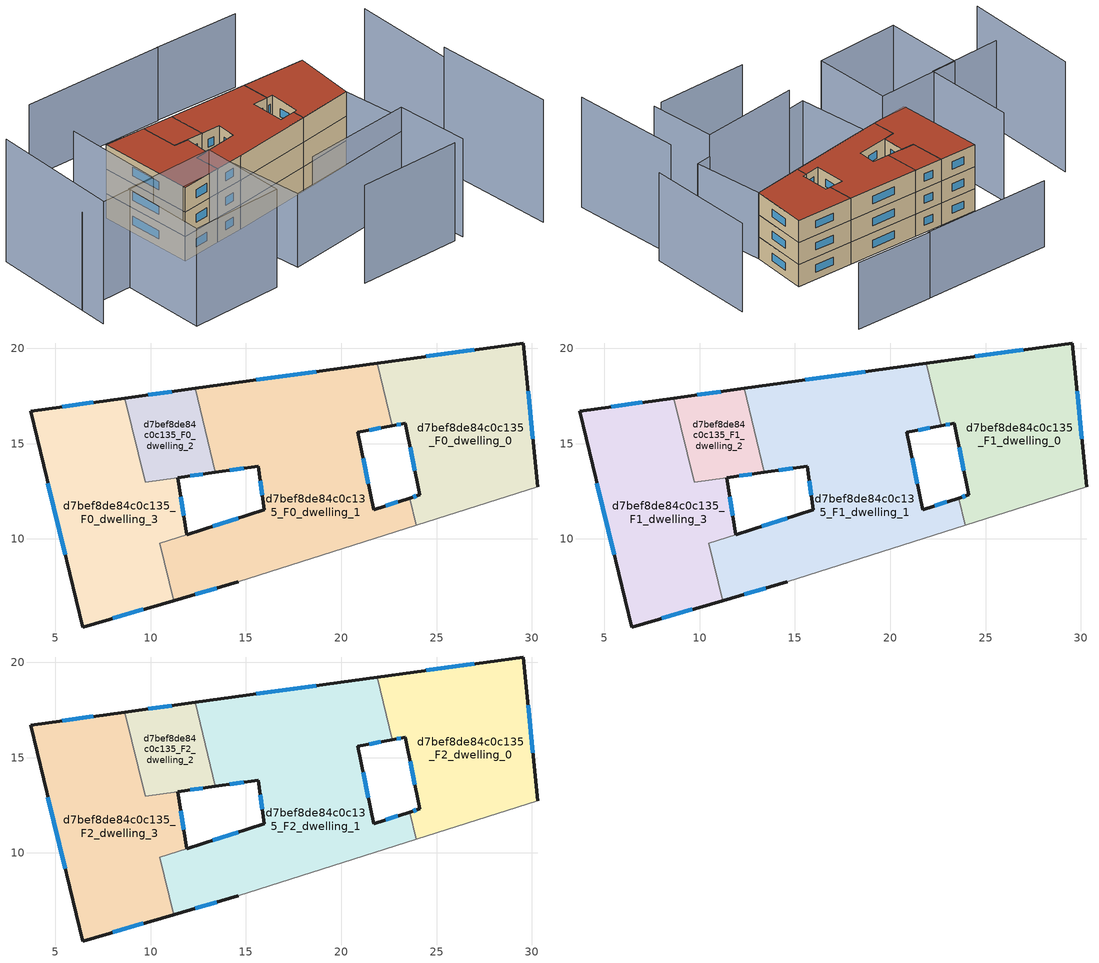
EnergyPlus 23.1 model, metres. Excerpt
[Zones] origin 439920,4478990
d7bef8de84c0c135_F0_dwelling_0
 floor ground (EU_floor_Construction): 29.54,20.28 30.32,12.72 23.94,10.7 23.59,12.14 24.11,12.31 23.36,16.07 22.68,15.94 21.89,19.22 z0
 wall outside (EU_wall_Construction): 22.68,15.94 23.36,16.07 24.11,12.31 23.59,12.14 / 30.32,12.72 29.54,20.28 21.89,19.22 z0:3
 wall adiabatic (EU_wall_Construction): 23.94,10.7 30.32,12.72 z0:3
 wall to d7bef8de84c0c135_F0_dwelling_1 (EU_wall_Construction): 21.89,19.22 22.68,15.94 / 23.6,12.14 23.94,10.7 z0:3
 window (EU_Window_Construction): 23.61,14.81 23.86,13.56 / 22.91,15.98 23.13,16.02 / 26.98,19.93 24.45,19.57 / 30.06,15.25 29.8,17.75 / 23.94,12.25 23.77,12.2 z1:2
d7bef8de84c0c135_F0_dwelling_1
 floor ground (EU_floor_Construction): 21.89,19.22 22.68,15.94 20.87,15.6 21.7,11.54 23.59,12.14 23.94,10.7 14.59,7.74 11.21,6.76 10.49,9.77 11.88,10.22 15.96,11.53 15.63,13.81 13.4,13.5 12.34,17.9 z0
 wall outside (EU_wall_Construction): 13.4,13.5 15.63,13.81 15.96,11.53 11.89,10.22 / 21.89,19.22 12.34,17.9 / 23.59,12.14 21.7,11.54 20.87,15.6 22.68,15.94 / 11.21,6.76 14.59,7.74 z0:3
 wall adiabatic (EU_wall_Construction): 14.59,7.74 23.94,10.7 z0:3
 wall to d7bef8de84c0c135_F0_dwelling_2 (EU_wall_Construction): 12.34,17.9 13.4,13.5 z0:3
 wall to d7bef8de84c0c135_F0_dwelling_3 (EU_wall_Construction): 11.88,10.22 10.49,9.77 11.21,6.76 z0:3
 window (EU_Window_Construction): 14.6,11.09 13.25,10.66 / 15.74,13.05 15.85,12.29 / 14.15,13.6 14.89,13.7 / 18.7,18.78 15.54,18.34 / 21.48,15.71 22.08,15.82 / 21.42,12.9 21.15,14.24 / 22.96,11.94 22.33,11.74 / 12.34,7.09 13.46,7.42 z1:2
d7bef8de84c0c135_F0_dwelling_2
 floor ground (EU_floor_Construction): 12.34,17.9 13.4,13.5 9.72,12.98 8.66,17.39 z0
 wall outside (EU_wall_Construction): 12.34,17.9 8.66,17.39 / 11.43,13.22 13.4,13.5 z0:3
 wall to d7bef8de84c0c135_F0_dwelling_3 (EU_wall_Construction): 9.71,12.98 11.42,13.22 / 8.66,17.39 9.71,12.99 z0:3
 window (EU_Window_Construction): 11.11,17.73 9.89,17.56 / 12.09,13.31 12.74,13.4 z1:2
d7bef8de84c0c135_F0_dwelling_3
 floor ground (EU_floor_Construction): 8.66,17.39 9.72,12.98 11.42,13.22 11.88,10.22 10.49,9.77 11.21,6.76 6.43,5.38 3.7,16.7 z0
 wall outside (EU_wall_Construction): 11.88,10.22 11.42,13.22 / 8.66,17.39 3.7,16.7 6.43,5.38 11.21,6.76 z0:3
 window (EU_Window_Construction): 11.73,11.22 11.58,12.22 / 8.03,5.84 9.61,6.3 / 4.61,12.92 5.52,9.16 / 7,17.16 5.36,16.93 z1:2
d7bef8de84c0c135_F1_dwelling_0
 floor to d7bef8de84c0c135_F0_dwelling_0 (EU_floor_Construction): 29.54,20.28 30.32,12.72 23.94,10.7 23.59,12.14 24.11,12.31 23.36,16.07 22.68,15.94 21.89,19.22 z3
 wall outside (EU_wall_Construction): 22.68,15.94 23.36,16.07 24.11,12.31 23.59,12.14 / 30.32,12.72 29.54,20.28 21.89,19.22 z3:6
 wall adiabatic (EU_wall_Construction): 23.94,10.7 30.32,12.72 z3:6
 wall to d7bef8de84c0c135_F1_dwelling_1 (EU_wall_Construction): 21.89,19.22 22.68,15.94 / 23.6,12.14 23.94,10.7 z3:6
 window (EU_Window_Construction): 23.61,14.81 23.86,13.56 / 22.91,15.98 23.13,16.02 / 26.98,19.93 24.45,19.57 / 30.06,15.25 29.8,17.75 / 23.94,12.25 23.77,12.2 z4:5
d7bef8de84c0c135_F1_dwelling_1
 floor to d7bef8de84c0c135_F0_dwelling_1 (EU_floor_Construction): 21.89,19.22 22.68,15.94 20.87,15.6 21.69,11.54 23.59,12.14 23.94,10.7 14.59,7.74 11.21,6.76 10.49,9.77 11.89,10.22 15.95,11.53 15.63,13.81 13.4,13.5 12.34,17.9 z3
 wall outside (EU_wall_Construction): 13.4,13.5 15.63,13.81 15.96,11.53 11.89,10.22 / 21.89,19.22 12.34,17.9 / 23.59,12.14 21.7,11.54 20.87,15.6 22.68,15.94 / 11.21,6.76 14.59,7.74 z3:6
 wall adiabatic (EU_wall_Construction): 14.59,7.74 23.94,10.7 z3:6
 wall to d7bef8de84c0c135_F1_dwelling_2 (EU_wall_Construction): 12.34,17.9 13.4,13.5 z3:6
 wall to d7bef8de84c0c135_F1_dwelling_3 (EU_wall_Construction): 11.88,10.22 10.49,9.77 11.21,6.76 z3:6
 window (EU_Window_Construction): 14.6,11.09 13.25,10.66 / 15.74,13.05 15.85,12.29 / 14.15,13.6 14.89,13.7 / 18.7,18.78 15.54,18.34 / 21.48,15.71 22.08,15.82 / 21.42,12.9 21.15,14.24 / 22.96,11.94 22.33,11.74 / 12.34,7.09 13.46,7.42 z4:5
d7bef8de84c0c135_F1_dwelling_2
 floor to d7bef8de84c0c135_F0_dwelling_2 (EU_floor_Construction): 12.34,17.9 13.4,13.5 9.71,12.98 8.65,17.39 z3
 wall outside (EU_wall_Construction): 12.34,17.9 8.66,17.39 / 11.43,13.22 13.4,13.5 z3:6
 wall to d7bef8de84c0c135_F1_dwelling_3 (EU_wall_Construction): 9.71,12.98 11.42,13.22 / 8.66,17.39 9.71,12.99 z3:6
 window (EU_Window_Construction): 11.11,17.73 9.89,17.56 / 12.09,13.31 12.74,13.4 z4:5
d7bef8de84c0c135_F1_dwelling_3
 floor to d7bef8de84c0c135_F0_dwelling_3 (EU_floor_Construction): 8.65,17.39 9.71,12.98 11.42,13.22 11.88,10.22 10.49,9.77 11.21,6.76 6.43,5.38 3.7,16.7 z3
 wall outside (EU_wall_Construction): 11.88,10.22 11.42,13.22 / 8.66,17.39 3.7,16.7 6.43,5.38 11.21,6.76 z3:6
 window (EU_Window_Construction): 11.73,11.22 11.58,12.22 / 8.03,5.84 9.61,6.3 / 4.61,12.92 5.52,9.16 / 7,17.16 5.36,16.93 z4:5
d7bef8de84c0c135_F2_dwelling_0
 floor to d7bef8de84c0c135_F1_dwelling_0 (EU_floor_Construction): 29.54,20.28 30.32,12.72 23.94,10.7 23.59,12.14 24.11,12.31 23.36,16.07 22.68,15.94 21.89,19.22 z6
 wall outside (EU_wall_Construction): 22.68,15.94 23.36,16.07 24.11,12.31 23.59,12.14 / 30.32,12.72 29.54,20.28 21.89,19.22 z6:9
 wall adiabatic (EU_wall_Construction): 23.94,10.7 30.32,12.72 z6:9
 wall to d7bef8de84c0c135_F2_dwelling_1 (EU_wall_Construction): 21.89,19.22 22.68,15.94 / 23.6,12.14 23.94,10.7 z6:9
 window (EU_Window_Construction): 23.61,14.81 23.86,13.56 / 22.91,15.98 23.13,16.02 / 26.98,19.93 24.45,19.57 / 30.06,15.25 29.8,17.75 / 23.94,12.25 23.77,12.2 z7:8
 roof outside (EU_roof_Construction): 30.32,12.72 29.54,20.28 21.89,19.22 22.68,15.94 23.36,16.07 24.11,12.31 23.59,12.14 23.94,10.7 z9
d7bef8de84c0c135_F2_dwelling_1
 floor to d7bef8de84c0c135_F1_dwelling_1 (EU_floor_Construction): 21.89,19.22 22.68,15.94 20.87,15.6 21.69,11.54 23.59,12.14 23.94,10.7 14.59,7.74 11.21,6.76 10.49,9.77 11.89,10.22 15.95,11.53 15.63,13.81 13.4,13.5 12.34,17.9 z6
 wall outside (EU_wall_Construction): 13.4,13.5 15.63,13.81 15.96,11.53 11.89,10.22 / 21.89,19.22 12.34,17.9 / 23.59,12.14 21.7,11.54 20.87,15.6 22.68,15.94 / 11.21,6.76 14.59,7.74 z6:9
 wall adiabatic (EU_wall_Construction): 14.59,7.74 23.94,10.7 z6:9
 wall to d7bef8de84c0c135_F2_dwelling_2 (EU_wall_Construction): 12.34,17.9 13.4,13.5 z6:9
 wall to d7bef8de84c0c135_F2_dwelling_3 (EU_wall_Construction): 11.88,10.22 10.49,9.77 11.21,6.76 z6:9
 window (EU_Window_Construction): 14.6,11.09 13.25,10.66 / 15.74,13.05 15.85,12.29 / 14.15,13.6 14.89,13.7 / 18.7,18.78 15.54,18.34 / 21.48,15.71 22.08,15.82 / 21.42,12.9 21.15,14.24 / 22.96,11.94 22.33,11.74 / 12.34,7.09 13.46,7.42 z7:8
 roof outside (EU_roof_Construction): 23.94,10.7 23.59,12.14 21.7,11.54 20.87,15.6 22.68,15.94 21.89,19.22 12.34,17.9 13.4,13.5 15.63,13.81 15.96,11.53 11.89,10.22 10.49,9.77 11.21,6.76 14.59,7.74 z9
d7bef8de84c0c135_F2_dwelling_2
 floor to d7bef8de84c0c135_F1_dwelling_2 (EU_floor_Construction): 12.34,17.9 13.4,13.5 9.71,12.98 8.65,17.39 z6
 wall outside (EU_wall_Construction): 12.34,17.9 8.66,17.39 / 11.43,13.22 13.4,13.5 z6:9
 wall to d7bef8de84c0c135_F2_dwelling_3 (EU_wall_Construction): 9.71,12.98 11.42,13.22 / 8.66,17.39 9.71,12.99 z6:9
 window (EU_Window_Construction): 11.11,17.73 9.89,17.56 / 12.09,13.31 12.74,13.4 z7:8
 roof outside (EU_roof_Construction): 13.4,13.5 12.34,17.9 8.66,17.39 9.71,12.99 z9
d7bef8de84c0c135_F2_dwelling_3
 floor to d7bef8de84c0c135_F1_dwelling_3 (EU_floor_Construction): 8.65,17.39 9.71,12.98 11.42,13.22 11.88,10.22 10.49,9.77 11.21,6.76 6.43,5.38 3.7,16.7 z6
 wall outside (EU_wall_Construction): 11.88,10.22 11.42,13.22 / 8.66,17.39 3.7,16.7 6.43,5.38 11.21,6.76 z6:9
 window (EU_Window_Construction): 11.73,11.22 11.58,12.22 / 8.03,5.84 9.61,6.3 / 4.61,12.92 5.52,9.16 / 7,17.16 5.36,16.93 z7:8
 roof outside (EU_roof_Construction): 11.21,6.76 10.49,9.77 11.88,10.22 11.42,13.22 9.72,12.98 8.66,17.39 3.7,16.7 6.43,5.38 z9
shading: 42.06,-7.25 38.55,6.76 / -9.5,14.88 -7.06,-0.61 z0:15; 40.37,7.21 37.81,21.49 / 20.18,-7.83 32.38,-5.64 / 18.4,-0.33 31.18,3.16 / 31.18,3.16 33.49,-5.34 / -0.25,16.61 2.12,4.68 / 2.12,4.68 -7.61,2.75 / -1.11,4.16 9.89,6.38 / 9.89,6.38 11.95,-3.86 / 11.95,-3.86 0.96,-6.08 / 0.96,-6.08 -1.11,4.16 z0:12; 18.04,30.13 0.87,27.5 / 28.28,31.61 17.88,30.2 / 33.11,3.76 15.81,-1.62 / 15.81,-1.62 13.02,7.35 / 13.02,7.35 30.32,12.72 / 30.32,12.72 33.11,3.76 z0:9
[Building]
EU S2 Campaign: North Axis=0; Terrain=City; Solar Distribution=FullExterior
[Site:Location]
Madrid: Latitude=40.5; Longitude=-3.5; Time Zone=1; Elevation=609
[SizingPeriod:WeatherFileDays]
AnnualSizingPeriod: Begin Month=1; Begin Day of Month=1; End Month=12; End Day of Month=31; Day of Week for Start Day=Monday; Use Weather File Daylight Saving Period=No; Use Weather File Rain and Snow Indicators=No
[MATERIAL]
EU_InternalMass_Material: Roughness=MediumRough; Thickness=0.1; Conductivity=1; Density=1800; Specific Heat=900; Thermal Absorptance=0.9; Solar Absorptance=0.7; Visible Absorptance=0.7
[MATERIAL:NOMASS] Roughness=MediumRough; Thermal Absorptance=0.9; Solar Absorptance=0.7; Visible Absorptance=0.7
Name | Thermal Resistance
EU_wall_NoMass | 0.459673
EU_roof_NoMass | 0.495815
EU_floor_NoMass | 0.788942
[WINDOWMATERIAL:SIMPLEGLAZINGSYSTEM]
EU_Window_SimpleGlazing: UFactor=4.26103; Solar Heat Gain Coefficient=0.85; Visible Transmittance=0.85
[CONSTRUCTION]
EU_wall_Construction: EU_wall_NoMass
EU_roof_Construction: EU_roof_NoMass
EU_floor_Construction: EU_floor_NoMass
EU_InternalMass_Construction: EU_InternalMass_Material
EU_Window_Construction: EU_Window_SimpleGlazing
[ZONE] Type=1; Multiplier=1; Ceiling Height=autocalculate; Floor Area=autocalculate; Part of Total Floor Area=Yes
Name | Volume
d7bef8de84c0c135_F0_dwelling_0; d7bef8de84c0c135_F1_dwelling_0; d7bef8de84c0c135_F2_dwelling_0 | 168.479
d7bef8de84c0c135_F0_dwelling_1 | 271.531
d7bef8de84c0c135_F1_dwelling_1; d7bef8de84c0c135_F2_dwelling_1 | 271.534
d7bef8de84c0c135_F0_dwelling_2; d7bef8de84c0c135_F1_dwelling_2; d7bef8de84c0c135_F2_dwelling_2 | 50.35
d7bef8de84c0c135_F0_dwelling_3; d7bef8de84c0c135_F1_dwelling_3; d7bef8de84c0c135_F2_dwelling_3 | 183.589
[INTERNALMASS] Construction=EU_InternalMass_Construction
Name | Zone or ZoneList | Surface Area
d7bef8de84c0c135_F0_dwelling_0_EU_InternalMass | d7bef8de84c0c135_F0_dwelling_0 | 56.1595
d7bef8de84c0c135_F0_dwelling_1_EU_InternalMass | d7bef8de84c0c135_F0_dwelling_1 | 90.5097
d7bef8de84c0c135_F0_dwelling_2_EU_InternalMass | d7bef8de84c0c135_F0_dwelling_2 | 16.782
d7bef8de84c0c135_F0_dwelling_3_EU_InternalMass | d7bef8de84c0c135_F0_dwelling_3 | 61.1964
d7bef8de84c0c135_F1_dwelling_0_EU_InternalMass | d7bef8de84c0c135_F1_dwelling_0 | 56.1595
d7bef8de84c0c135_F1_dwelling_1_EU_InternalMass | d7bef8de84c0c135_F1_dwelling_1 | 90.5097
d7bef8de84c0c135_F1_dwelling_2_EU_InternalMass | d7bef8de84c0c135_F1_dwelling_2 | 16.782
d7bef8de84c0c135_F1_dwelling_3_EU_InternalMass | d7bef8de84c0c135_F1_dwelling_3 | 61.1964
d7bef8de84c0c135_F2_dwelling_0_EU_InternalMass | d7bef8de84c0c135_F2_dwelling_0 | 56.1595
d7bef8de84c0c135_F2_dwelling_1_EU_InternalMass | d7bef8de84c0c135_F2_dwelling_1 | 90.5097
d7bef8de84c0c135_F2_dwelling_2_EU_InternalMass | d7bef8de84c0c135_F2_dwelling_2 | 16.782
d7bef8de84c0c135_F2_dwelling_3_EU_InternalMass | d7bef8de84c0c135_F2_dwelling_3 | 61.1964
[OTHEREQUIPMENT] Fuel Type=Electricity; Design Level Calculation Method=Watts/Area; Power per Zone Floor Area=1; Fraction Latent=0; Fraction Radiant=0; Fraction Lost=0; Carbon Dioxide Generation Rate=0; EndUse Subcategory=EU_Step8_InternalGains
Name | Zone or ZoneList or Space or SpaceList | Schedule
EU_Step8_InternalGain_d7bef8de84c0c135_F0_dwelling_0_f000 | d7bef8de84c0c135_F0_dwelling_0 | EU_Step8_GainSchedule_d7bef8de84c0c135_F0_dwelling_0_f000
EU_Step8_InternalGain_d7bef8de84c0c135_F0_dwelling_1_f000 | d7bef8de84c0c135_F0_dwelling_1 | EU_Step8_GainSchedule_d7bef8de84c0c135_F0_dwelling_1_f000
EU_Step8_InternalGain_d7bef8de84c0c135_F0_dwelling_2_f000 | d7bef8de84c0c135_F0_dwelling_2 | EU_Step8_GainSchedule_d7bef8de84c0c135_F0_dwelling_2_f000
EU_Step8_InternalGain_d7bef8de84c0c135_F0_dwelling_3_f000 | d7bef8de84c0c135_F0_dwelling_3 | EU_Step8_GainSchedule_d7bef8de84c0c135_F0_dwelling_3_f000
EU_Step8_InternalGain_d7bef8de84c0c135_F1_dwelling_0_f000 | d7bef8de84c0c135_F1_dwelling_0 | EU_Step8_GainSchedule_d7bef8de84c0c135_F1_dwelling_0_f000
EU_Step8_InternalGain_d7bef8de84c0c135_F1_dwelling_1_f000 | d7bef8de84c0c135_F1_dwelling_1 | EU_Step8_GainSchedule_d7bef8de84c0c135_F1_dwelling_1_f000
EU_Step8_InternalGain_d7bef8de84c0c135_F1_dwelling_2_f000 | d7bef8de84c0c135_F1_dwelling_2 | EU_Step8_GainSchedule_d7bef8de84c0c135_F1_dwelling_2_f000
EU_Step8_InternalGain_d7bef8de84c0c135_F1_dwelling_3_f000 | d7bef8de84c0c135_F1_dwelling_3 | EU_Step8_GainSchedule_d7bef8de84c0c135_F1_dwelling_3_f000
EU_Step8_InternalGain_d7bef8de84c0c135_F2_dwelling_0_f000 | d7bef8de84c0c135_F2_dwelling_0 | EU_Step8_GainSchedule_d7bef8de84c0c135_F2_dwelling_0_f000
EU_Step8_InternalGain_d7bef8de84c0c135_F2_dwelling_1_f000 | d7bef8de84c0c135_F2_dwelling_1 | EU_Step8_GainSchedule_d7bef8de84c0c135_F2_dwelling_1_f000
EU_Step8_InternalGain_d7bef8de84c0c135_F2_dwelling_2_f000 | d7bef8de84c0c135_F2_dwelling_2 | EU_Step8_GainSchedule_d7bef8de84c0c135_F2_dwelling_2_f000
EU_Step8_InternalGain_d7bef8de84c0c135_F2_dwelling_3_f000 | d7bef8de84c0c135_F2_dwelling_3 | EU_Step8_GainSchedule_d7bef8de84c0c135_F2_dwelling_3_f000
[ZONEVENTILATION:DESIGNFLOWRATE] Schedule=EU_AlwaysOn; Design Flow Rate Calculation Method=AirChanges/Hour; Air Changes per Hour=0.719161; Ventilation Type=Natural; Fan Pressure Rise=0; Fan Total Efficiency=1; Constant Term Coefficient=1; Temperature Term Coefficient=0; Velocity Term Coefficient=0; Velocity Squared Term Coefficient=0; Minimum Indoor Temperature=-100; Maximum Indoor Temperature=100; Delta Temperature=-100; Minimum Outdoor Temperature=-100; Maximum Outdoor Temperature=100; Maximum Wind Speed=40
Name | Zone or ZoneList or Space or SpaceList
EU_ConstantAir_d7bef8de84c0c135_F0_dwelling_0 | d7bef8de84c0c135_F0_dwelling_0
EU_ConstantAir_d7bef8de84c0c135_F0_dwelling_1 | d7bef8de84c0c135_F0_dwelling_1
EU_ConstantAir_d7bef8de84c0c135_F0_dwelling_2 | d7bef8de84c0c135_F0_dwelling_2
EU_ConstantAir_d7bef8de84c0c135_F0_dwelling_3 | d7bef8de84c0c135_F0_dwelling_3
EU_ConstantAir_d7bef8de84c0c135_F1_dwelling_0 | d7bef8de84c0c135_F1_dwelling_0
EU_ConstantAir_d7bef8de84c0c135_F1_dwelling_1 | d7bef8de84c0c135_F1_dwelling_1
EU_ConstantAir_d7bef8de84c0c135_F1_dwelling_2 | d7bef8de84c0c135_F1_dwelling_2
EU_ConstantAir_d7bef8de84c0c135_F1_dwelling_3 | d7bef8de84c0c135_F1_dwelling_3
EU_ConstantAir_d7bef8de84c0c135_F2_dwelling_0 | d7bef8de84c0c135_F2_dwelling_0
EU_ConstantAir_d7bef8de84c0c135_F2_dwelling_1 | d7bef8de84c0c135_F2_dwelling_1
EU_ConstantAir_d7bef8de84c0c135_F2_dwelling_2 | d7bef8de84c0c135_F2_dwelling_2
EU_ConstantAir_d7bef8de84c0c135_F2_dwelling_3 | d7bef8de84c0c135_F2_dwelling_3
[HVACTEMPLATE:THERMOSTAT] Constant Heating Setpoint=20; Constant Cooling Setpoint=50
EU_HeatOnly_d7bef8de84c0c135_F0_dwelling_0; EU_HeatOnly_d7bef8de84c0c135_F0_dwelling_1; EU_HeatOnly_d7bef8de84c0c135_F0_dwelling_2; EU_HeatOnly_d7bef8de84c0c135_F0_dwelling_3; EU_HeatOnly_d7bef8de84c0c135_F1_dwelling_0; EU_HeatOnly_d7bef8de84c0c135_F1_dwelling_1; EU_HeatOnly_d7bef8de84c0c135_F1_dwelling_2; EU_HeatOnly_d7bef8de84c0c135_F1_dwelling_3; EU_HeatOnly_d7bef8de84c0c135_F2_dwelling_0; EU_HeatOnly_d7bef8de84c0c135_F2_dwelling_1; EU_HeatOnly_d7bef8de84c0c135_F2_dwelling_2; EU_HeatOnly_d7bef8de84c0c135_F2_dwelling_3
[HVACTEMPLATE:ZONE:IDEALLOADSAIRSYSTEM] System Availability Schedule=EU_AlwaysOn; Maximum Heating Supply Air Temperature=50; Minimum Cooling Supply Air Temperature=13; Maximum Heating Supply Air Humidity Ratio=0.0156; Minimum Cooling Supply Air Humidity Ratio=0.0077; Heating Limit=NoLimit; Cooling Limit=NoLimit; Heating Availability Schedule=EU_AlwaysOn; Cooling Availability Schedule=EU_CoolingOff; Dehumidification Control Type=ConstantSensibleHeatRatio; Cooling Sensible Heat Ratio=0.7; Dehumidification Setpoint=60; Humidification Control Type=None; Humidification Setpoint=30; Outdoor Air Method=None; Outdoor Air Flow Rate per Person=0.00944; Outdoor Air Flow Rate per Zone Floor Area=0; Outdoor Air Flow Rate per Zone=0; Demand Controlled Ventilation Type=None; Outdoor Air Economizer Type=NoEconomizer; Heat Recovery Type=None; Sensible Heat Recovery Effectiveness=0.7; Latent Heat Recovery Effectiveness=0.65
Name | Template Thermostat
d7bef8de84c0c135_F0_dwelling_0 | EU_HeatOnly_d7bef8de84c0c135_F0_dwelling_0
d7bef8de84c0c135_F0_dwelling_1 | EU_HeatOnly_d7bef8de84c0c135_F0_dwelling_1
d7bef8de84c0c135_F0_dwelling_2 | EU_HeatOnly_d7bef8de84c0c135_F0_dwelling_2
d7bef8de84c0c135_F0_dwelling_3 | EU_HeatOnly_d7bef8de84c0c135_F0_dwelling_3
d7bef8de84c0c135_F1_dwelling_0 | EU_HeatOnly_d7bef8de84c0c135_F1_dwelling_0
d7bef8de84c0c135_F1_dwelling_1 | EU_HeatOnly_d7bef8de84c0c135_F1_dwelling_1
d7bef8de84c0c135_F1_dwelling_2 | EU_HeatOnly_d7bef8de84c0c135_F1_dwelling_2
d7bef8de84c0c135_F1_dwelling_3 | EU_HeatOnly_d7bef8de84c0c135_F1_dwelling_3
d7bef8de84c0c135_F2_dwelling_0 | EU_HeatOnly_d7bef8de84c0c135_F2_dwelling_0
d7bef8de84c0c135_F2_dwelling_1 | EU_HeatOnly_d7bef8de84c0c135_F2_dwelling_1
d7bef8de84c0c135_F2_dwelling_2 | EU_HeatOnly_d7bef8de84c0c135_F2_dwelling_2
d7bef8de84c0c135_F2_dwelling_3 | EU_HeatOnly_d7bef8de84c0c135_F2_dwelling_3
[SIZING:ZONE] Zone Cooling Design Supply Air Temperature Input Method=SupplyAirTemperature; Zone Cooling Design Supply Air Temperature=13; Zone Heating Design Supply Air Temperature Input Method=SupplyAirTemperature; Zone Heating Design Supply Air Temperature=50; Zone Cooling Design Supply Air Humidity Ratio=0.008; Zone Heating Design Supply Air Humidity Ratio=0.008; Cooling Design Air Flow Method=DesignDay; Cooling Design Air Flow Rate=0; Cooling Minimum Air Flow per Zone Floor Area=0.000762; Cooling Minimum Air Flow=0; Cooling Minimum Air Flow Fraction=0.2; Heating Design Air Flow Method=DesignDay; Heating Design Air Flow Rate=0; Heating Maximum Air Flow per Zone Floor Area=0.002032; Heating Maximum Air Flow=0.141576; Heating Maximum Air Flow Fraction=0.3; Account for Dedicated Outdoor Air System=No; Dedicated Outdoor Air System Control Strategy=NeutralSupplyAir; Dedicated Outdoor Air Low Setpoint Temperature for Design=autosize; Dedicated Outdoor Air High Setpoint Temperature for Design=autosize; Zone Load Sizing Method=Sensible Load Only No Latent Load; Zone Latent Cooling Design Supply Air Humidity Ratio Input Method=HumidityRatioDifference; Zone Cooling Design Supply Air Humidity Ratio Difference=0.005; Zone Latent Heating Design Supply Air Humidity Ratio Input Method=HumidityRatioDifference; Zone Humidification Design Supply Air Humidity Ratio Difference=0.005
d7bef8de84c0c135_F0_dwelling_0; d7bef8de84c0c135_F0_dwelling_1; d7bef8de84c0c135_F0_dwelling_2; d7bef8de84c0c135_F0_dwelling_3; d7bef8de84c0c135_F1_dwelling_0; d7bef8de84c0c135_F1_dwelling_1; d7bef8de84c0c135_F1_dwelling_2; d7bef8de84c0c135_F1_dwelling_3; d7bef8de84c0c135_F2_dwelling_0; d7bef8de84c0c135_F2_dwelling_1; d7bef8de84c0c135_F2_dwelling_2; d7bef8de84c0c135_F2_dwelling_3
[SCHEDULE:CONSTANT]
Name | Hourly Value
EU_AlwaysOn | 1
EU_CoolingOff | 0
[SCHEDULE:FILE] Column Number=1; Rows to Skip at Top=0; Number of Hours of Data=8760; Column Separator=Comma; Interpolate to Timestep=No; Minutes per Item=60; Adjust Schedule for Daylight Savings=Yes
Name | File
EU_Step8_GainSchedule_d7bef8de84c0c135_F0_dwelling_0_f000 | ../../schedules/d7bef8de84c0c135/d7bef8de84c0c135_F0_dwelling_0_f000_gain.csv
EU_Step8_GainSchedule_d7bef8de84c0c135_F0_dwelling_1_f000 | ../../schedules/d7bef8de84c0c135/d7bef8de84c0c135_F0_dwelling_1_f000_gain.csv
EU_Step8_GainSchedule_d7bef8de84c0c135_F0_dwelling_2_f000 | ../../schedules/d7bef8de84c0c135/d7bef8de84c0c135_F0_dwelling_2_f000_gain.csv
EU_Step8_GainSchedule_d7bef8de84c0c135_F0_dwelling_3_f000 | ../../schedules/d7bef8de84c0c135/d7bef8de84c0c135_F0_dwelling_3_f000_gain.csv
EU_Step8_GainSchedule_d7bef8de84c0c135_F1_dwelling_0_f000 | ../../schedules/d7bef8de84c0c135/d7bef8de84c0c135_F1_dwelling_0_f000_gain.csv
EU_Step8_GainSchedule_d7bef8de84c0c135_F1_dwelling_1_f000 | ../../schedules/d7bef8de84c0c135/d7bef8de84c0c135_F1_dwelling_1_f000_gain.csv
EU_Step8_GainSchedule_d7bef8de84c0c135_F1_dwelling_2_f000 | ../../schedules/d7bef8de84c0c135/d7bef8de84c0c135_F1_dwelling_2_f000_gain.csv
EU_Step8_GainSchedule_d7bef8de84c0c135_F1_dwelling_3_f000 | ../../schedules/d7bef8de84c0c135/d7bef8de84c0c135_F1_dwelling_3_f000_gain.csv
EU_Step8_GainSchedule_d7bef8de84c0c135_F2_dwelling_0_f000 | ../../schedules/d7bef8de84c0c135/d7bef8de84c0c135_F2_dwelling_0_f000_gain.csv
EU_Step8_GainSchedule_d7bef8de84c0c135_F2_dwelling_1_f000 | ../../schedules/d7bef8de84c0c135/d7bef8de84c0c135_F2_dwelling_1_f000_gain.csv
EU_Step8_GainSchedule_d7bef8de84c0c135_F2_dwelling_2_f000 | ../../schedules/d7bef8de84c0c135/d7bef8de84c0c135_F2_dwelling_2_f000_gain.csv
EU_Step8_GainSchedule_d7bef8de84c0c135_F2_dwelling_3_f000 | ../../schedules/d7bef8de84c0c135/d7bef8de84c0c135_F2_dwelling_3_f000_gain.csv
